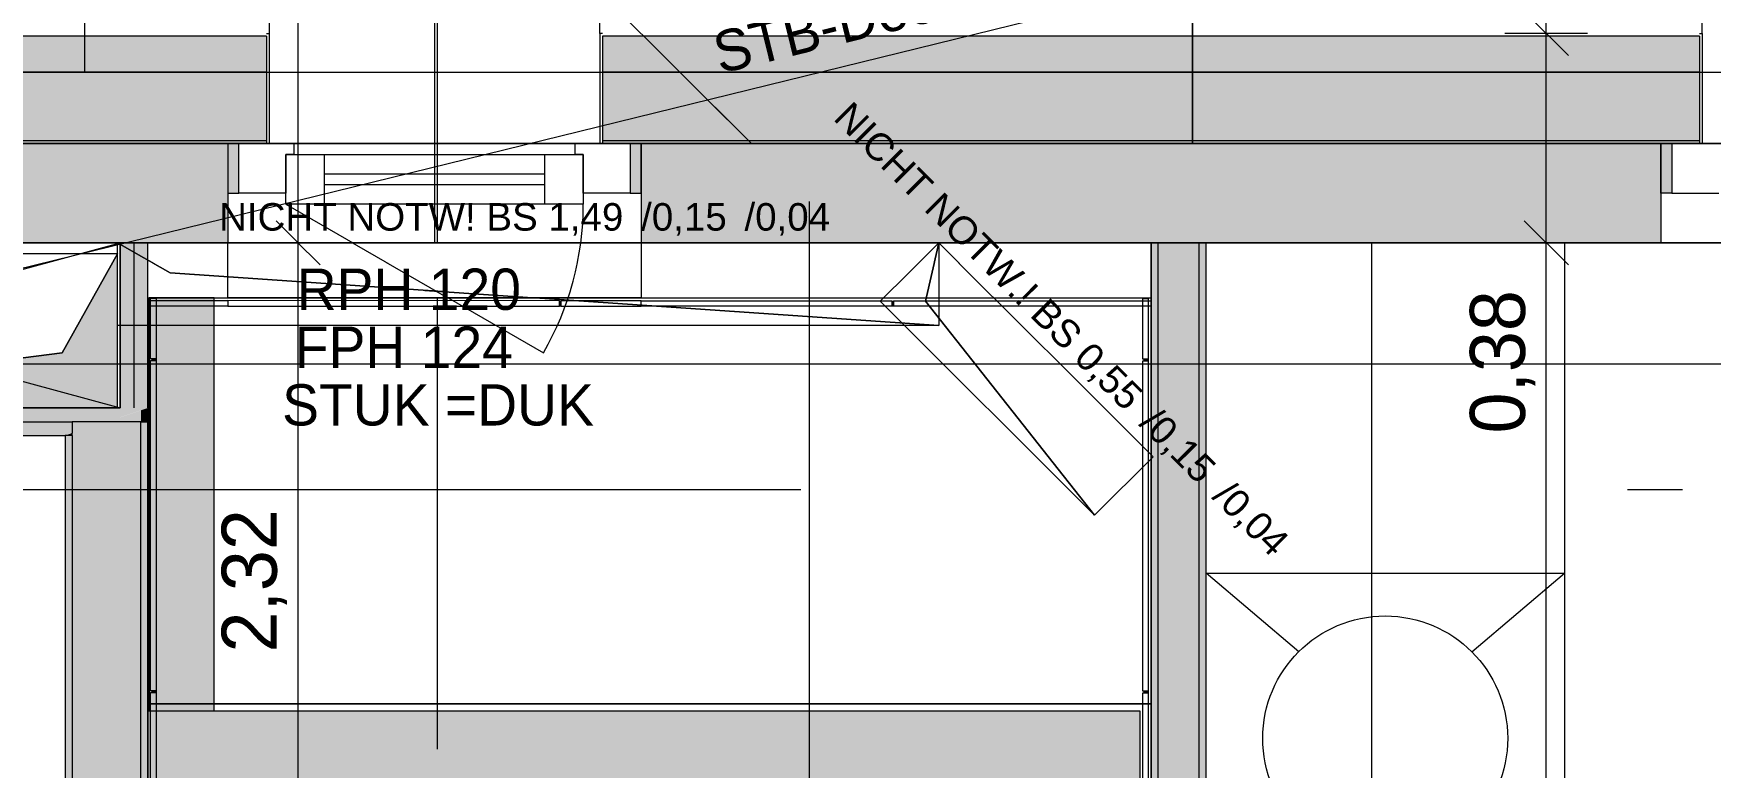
# Model space of a CAD drawing. Header units: metres. Extents: x -3.9 to 83, y -38 to 6.2.
# Drawn here: x 13.593 to 16.635, y -22.628 to -21.295 of the extents above; entities that cross this region are included whole.
import ezdxf

# ---------------------------------------------------------------- set-up
doc = ezdxf.new("R2010")
doc.units = ezdxf.units.M
doc.header["$MEASUREMENT"] = 0
doc.set_wipeout_variables(frame=1)
for name, pattern in [('Achse', [0.004, 0.002, -0.001, 0, -0.001]), ('Baufluchtlinie', [0.013, 0.008, -0.005]), ('Schnittlinie', [0.006, 0.003, -0.0015, 0, -0.0015]), ('Strichlinie eng', [0.002, 0.0015, -0.0005]), ('Untersicht', [0.001, 0.0005, -0.0005]), ('Wipeout_Contour', [1, 0, -1])]:
    doc.linetypes.add(name, pattern=pattern)
for name, color, linetype in [('0._EG PP_2_000 Achsraster', 7, 'Continuous'), ('0._EG PP_2_110 Wand Aussen', 7, 'Continuous'), ('0._EG PP_2_130 Wand Innen', 7, 'Continuous'), ('0._EG PP_2_135 Wand Vorsatzschale', 7, 'Continuous'), ('0._EG PP_2_170 Schachtwände', 7, 'Continuous'), ('0._EG PP_2_210 Decke', 7, 'Continuous'), ('0._EG PP_2_220 Bodenaufbau', 7, 'Continuous'), ('0._EG PP_2_221 Bodenaufbau - Abdichtung', 7, 'Continuous'), ('0._EG PP_2_270 Deckendurchbruchsymbol', 7, 'Continuous'), ('0._EG PP_2_530 Küche', 7, 'Continuous'), ('0._EG PP_2_540 Sanitäreinrichtung', 7, 'Continuous'), ('0._EG PP_2_550 Fliesen', 7, 'Continuous'), ('0._EG PP_2_815 Raumbegrenzung', 7, 'Continuous'), ('0._EG PP_2_851 Marker Schnitt', 7, 'Continuous'), ('0._EG PP_2_950 Polierplan Bemaßung', 7, 'Continuous')]:
    doc.layers.add(name, color=color, linetype=linetype)
doc.styles.add('ERSTELLTER_STIL_1', font='arial.ttf')
doc.styles.add('ERSTELLTER_STIL_2', font='')
doc.styles.get('ERSTELLTER_STIL_2').set_extended_font_data('Eurostile')

msp = doc.modelspace()

# ---------------------------------------------------------------- hatches: boundary and pattern name
at = {"layer": '0._EG PP_2_110 Wand Aussen', "linetype": 'Continuous', "lineweight": 13, "true_color": 0xff6400}
for points in [[(13.8, -21.3), (12.3391, -21.3), (12.3921, -21.365), (13.8, -21.365)], [(13.8, -21.3), (13.8, -21.365), (14.015, -21.365), (14.015, -21.3)], [(14.625, -21.3), (14.625, -21.365), (16.615, -21.365), (16.615, -21.3)], [(12.46, -21.4482), (12.4941, -21.49), (13.8, -21.49), (13.8, -21.365), (12.46, -21.365)], [(13.8, -21.365), (13.8, -21.49), (14.015, -21.49), (14.015, -21.365)], [(14.625, -21.365), (14.625, -21.49), (16.615, -21.49), (16.615, -21.365)], [(13.965, -21.495), (13.945, -21.495), (13.945, -21.585), (13.965, -21.585)], [(14.675, -21.585), (14.695, -21.585), (14.695, -21.495), (14.675, -21.495)], [(16.565, -21.585), (16.565, -21.495), (16.545, -21.495), (16.545, -21.585)]]:
    msp.add_hatch(color=30, dxfattribs=at).paths.add_polyline_path(points)
at = {"layer": '0._EG PP_2_110 Wand Aussen', "linetype": 'Continuous', "lineweight": 0, "true_color": 0x373737}
for points in [[(13.8, -21.49), (12.4941, -21.49), (12.4982, -21.495), (13.8, -21.495)], [(13.8, -21.495), (14.015, -21.495), (14.015, -21.49), (13.8, -21.49)], [(14.625, -21.495), (16.615, -21.495), (16.615, -21.49), (14.625, -21.49)]]:
    msp.add_hatch(color=250, dxfattribs=at).paths.add_polyline_path(points)
at = {"layer": '0._EG PP_2_130 Wand Innen', "linetype": 'Continuous', "lineweight": 13, "true_color": 0xfb02fe}
for points in [[(15.72, -24.1075), (15.72, -21.675), (15.7075, -21.675), (15.7075, -24.1044), (15.71, -24.1075)], [(13.65, -22.025), (13.65, -23.995), (13.6625, -23.995), (13.6625, -22.025)], [(13.7875, -22), (13.7875, -23.995), (13.8, -23.995), (13.8, -22)]]:
    msp.add_hatch(color=6, dxfattribs=at).paths.add_polyline_path(points)
at = {"layer": '0._EG PP_2_130 Wand Innen', "linetype": 'Continuous', "lineweight": 13, "true_color": 0xffaa00}
for points in [[(13.6625, -22.0208), (13.725, -22), (13.6625, -22)], [(13.725, -22), (13.6625, -22.0208), (13.6625, -23.995), (13.7875, -23.995), (13.7875, -22)]]:
    msp.add_hatch(color=40, dxfattribs=at).paths.add_polyline_path(points)
at = {"layer": '0._EG PP_2_170 Schachtwände', "linetype": 'Continuous', "lineweight": 13, "true_color": 0xfb02fe}
for points in [[(13.775, -21.975), (13.775, -21.675), (13.75, -21.675), (13.75, -21.975)], [(12.645, -22), (13.725, -22), (13.8, -21.975), (12.645, -21.975)], [(13.7875, -22), (13.7875, -21.9792), (13.725, -22)], [(13.7875, -21.9792), (13.7875, -22), (13.8, -22), (13.8, -21.975)], [(13.6625, -22), (12.645, -22), (12.645, -22.025), (13.65, -22.025), (13.6625, -22.0208)], [(13.6625, -22.0208), (13.65, -22.025), (13.6625, -22.025)]]:
    msp.add_hatch(color=6, dxfattribs=at).paths.add_polyline_path(points)
at = {"layer": '0._EG PP_2_270 Deckendurchbruchsymbol', "linetype": 'Continuous', "lineweight": 0}
msp.add_hatch(color=8, dxfattribs=at).paths.add_polyline_path([(12.865, -21.975), (13.745, -21.975), (13.745, -21.695), (13.6447, -21.8747)])
at = {"layer": '0._EG PP_2_550 Fliesen', "linetype": 'Continuous', "lineweight": 0, "true_color": 0x3b3b3b}
for points in [[(13.807, -21.886), (13.807, -21.889), (13.815, -21.889), (13.815, -21.886)], [(15.607, -21.8865), (15.607, -21.8895), (15.615, -21.8895), (15.615, -21.8865)], [(13.807, -22.489), (13.807, -22.492), (13.815, -22.492), (13.815, -22.489)], [(15.607, -22.4895), (15.607, -22.4925), (15.615, -22.4925), (15.615, -22.4895)]]:
    msp.add_hatch(color=250, dxfattribs=at).paths.add_polyline_path(points)
at = {"layer": '0._EG PP_2_550 Fliesen', "linetype": 'Continuous', "lineweight": 13, "true_color": 0xe6aba4}
msp.add_hatch(color=21, dxfattribs=at).paths.add_polyline_path([(13.8, -22.525), (13.8, -24), (13.9109, -23.9994), (13.9114, -24.1047), (14.7116, -24.1003), (14.7111, -24), (15.6, -24), (15.6, -22.525)])

# ---------------------------------------------------------------- linework, layer by layer
at = {"layer": '0._EG PP_2_110 Wand Aussen', "color": 7, "linetype": 'Continuous', "lineweight": 13, "ltscale": 1000}
for p, q in [((14.02, -21.255), (14.02, -21.295)), ((14.62, -21.295), (14.62, -21.255)), ((16.62, -21.295), (16.62, -21.255)), ((14.015, -21.295), (14.02, -21.295)), ((14.02, -21.295), (14.02, -21.3)), ((14.02, -21.295), (14.02, -21.3)), ((14.62, -21.295), (14.62, -21.3)), ((14.625, -21.295), (14.62, -21.295)), ((14.62, -21.295), (14.62, -21.3)), ((16.615, -21.295), (16.62, -21.295)), ((16.62, -21.295), (16.62, -21.3)), ((16.62, -21.295), (16.62, -21.3)), ((13.8, -21.3), (12.3391, -21.3)), ((14.015, -21.3), (13.8, -21.3)), ((14.015, -21.3), (14.015, -21.495)), ((14.02, -21.3), (14.02, -21.365)), ((14.02, -21.3), (14.02, -21.365)), ((14.62, -21.3), (14.62, -21.365)), ((14.62, -21.3), (14.62, -21.365)), ((16.615, -21.3), (14.625, -21.3)), ((14.625, -21.3), (14.625, -21.495)), ((16.615, -21.3), (16.615, -21.495)), ((16.62, -21.3), (16.62, -21.365)), ((16.62, -21.3), (16.62, -21.365)), ((14.02, -21.365), (14.02, -21.49)), ((14.02, -21.365), (14.02, -21.49)), ((14.62, -21.365), (14.62, -21.49)), ((14.62, -21.365), (14.62, -21.49)), ((16.62, -21.365), (16.62, -21.49)), ((16.62, -21.365), (16.62, -21.49)), ((13.8, -21.49), (12.4941, -21.49)), ((14.015, -21.49), (13.8, -21.49)), ((14.015, -21.495), (13.945, -21.495)), ((14.015, -21.495), (13.945, -21.495)), ((14.015, -21.495), (13.945, -21.495)), ((13.965, -21.495), (14.065, -21.495)), ((13.965, -21.585), (13.965, -21.495)), ((14.015, -21.495), (14.02, -21.495)), ((14.015, -21.495), (14.02, -21.495)), ((14.015, -21.495), (14.02, -21.495)), ((14.02, -21.49), (14.02, -21.495)), ((14.02, -21.49), (14.02, -21.495)), ((14.065, -21.495), (14.575, -21.495)), ((14.065, -21.495), (14.065, -21.515)), ((14.575, -21.515), (14.575, -21.495)), ((14.575, -21.495), (14.675, -21.495)), ((14.62, -21.49), (14.62, -21.495)), ((14.62, -21.49), (14.62, -21.495)), ((14.625, -21.495), (14.62, -21.495)), ((14.625, -21.495), (14.62, -21.495)), ((14.625, -21.495), (14.62, -21.495)), ((16.615, -21.49), (14.625, -21.49)), ((14.675, -21.495), (14.675, -21.585)), ((16.665, -21.495), (16.565, -21.495)), ((16.565, -21.495), (16.565, -21.585)), ((16.615, -21.495), (16.62, -21.495)), ((16.615, -21.495), (16.62, -21.495)), ((16.615, -21.495), (16.62, -21.495)), ((16.62, -21.49), (16.62, -21.495)), ((16.62, -21.49), (16.62, -21.495)), ((14.065, -21.515), (14.05, -21.515)), ((14.05, -21.515), (14.05, -21.585)), ((14.05, -21.605), (14.05, -21.515)), ((14.05, -21.515), (14.12, -21.515)), ((14.12, -21.515), (14.52, -21.515)), ((14.12, -21.515), (14.12, -21.605)), ((14.52, -21.605), (14.52, -21.515)), ((14.52, -21.515), (14.59, -21.515)), ((14.59, -21.515), (14.575, -21.515)), ((14.59, -21.585), (14.59, -21.515)), ((14.59, -21.515), (14.59, -21.605)), ((14.12, -21.55), (14.52, -21.55)), ((14.52, -21.57), (14.12, -21.57)), ((14.05, -21.585), (13.965, -21.585)), ((14.675, -21.585), (14.59, -21.585)), ((16.565, -21.585), (16.65, -21.585)), ((14.12, -21.605), (14.05, -21.605)), ((14.52, -21.605), (14.12, -21.605)), ((14.59, -21.605), (14.52, -21.605)), ((16.545, -21.675), (17.795, -21.675))]:
    msp.add_line(p, q, dxfattribs=at)
at = {"layer": '0._EG PP_2_110 Wand Aussen', "color": 1, "linetype": 'Baufluchtlinie', "lineweight": 0, "ltscale": 1000}
for p, q in [((13.8, -21.365), (12.46, -21.365)), ((14.015, -21.365), (13.8, -21.365)), ((16.615, -21.365), (14.625, -21.365))]:
    msp.add_line(p, q, dxfattribs=at)
at = {"layer": '0._EG PP_2_110 Wand Aussen', "color": 7, "linetype": 'Continuous', "lineweight": 18, "ltscale": 1000}
for p, q in [((13.8, -21.495), (12.645, -21.495)), ((13.945, -21.495), (13.8, -21.495)), ((13.945, -21.495), (13.945, -21.585)), ((13.945, -21.495), (13.945, -21.585)), ((13.945, -21.495), (13.945, -21.585)), ((14.695, -21.495), (14.625, -21.495)), ((14.695, -21.495), (14.625, -21.495)), ((14.695, -21.495), (14.625, -21.495)), ((16.545, -21.495), (14.695, -21.495)), ((14.695, -21.495), (14.695, -21.585)), ((14.695, -21.495), (14.695, -21.585)), ((14.695, -21.495), (14.695, -21.585)), ((16.545, -21.495), (16.615, -21.495)), ((16.545, -21.495), (16.545, -21.585)), ((16.545, -21.495), (16.545, -21.585)), ((16.545, -21.495), (16.545, -21.585)), ((16.545, -21.495), (16.615, -21.495)), ((16.545, -21.495), (16.615, -21.495)), ((16.545, -21.585), (16.545, -21.675)), ((16.545, -21.585), (16.545, -21.675))]:
    msp.add_line(p, q, dxfattribs=at)
at = {"layer": '0._EG PP_2_110 Wand Aussen', "color": 7, "linetype": 'Continuous', "lineweight": 13, "ltscale": 1000, "flags": 128}
for points in [[(13.965, -21.495), (13.945, -21.495), (13.945, -21.585), (13.965, -21.585)], [(14.675, -21.585), (14.695, -21.585), (14.695, -21.495), (14.675, -21.495)], [(16.565, -21.585), (16.545, -21.585), (16.545, -21.495), (16.565, -21.495)]]:
    msp.add_lwpolyline(points, close=True, dxfattribs=at)
at = {"layer": '0._EG PP_2_110 Wand Aussen', "color": 7, "linetype": 'Continuous', "lineweight": 13, "ltscale": 1000}
msp.add_point((16.545, -21.675), dxfattribs=at)
at = {"layer": '0._EG PP_2_130 Wand Innen', "color": 7, "linetype": 'Continuous', "lineweight": 18, "ltscale": 1000}
for p, q in [((15.7075, -24.0075), (15.7075, -21.675)), ((13.6625, -22.025), (13.65, -22.025)), ((13.6625, -22.025), (13.65, -22.025)), ((13.6625, -22.025), (13.6625, -22.0208)), ((13.6625, -22.025), (13.6625, -22.0208)), ((13.6625, -22.025), (13.6625, -23.995)), ((13.7875, -22), (13.725, -22)), ((13.7875, -22), (13.725, -22)), ((13.7875, -22), (13.8, -22)), ((13.7875, -23.995), (13.7875, -22)), ((13.7875, -22), (13.8, -22))]:
    msp.add_line(p, q, dxfattribs=at)
at = {"layer": '0._EG PP_2_130 Wand Innen', "color": 7, "linetype": 'Continuous', "lineweight": 18, "ltscale": 1000, "flags": 128}
for points in [[(15.72, -21.675), (15.7075, -21.675)], [(15.72, -24.1075), (15.72, -21.675)], [(13.8, -21.975), (13.8, -22)], [(13.65, -22.025), (13.65, -23.995)], [(13.8, -23.995), (13.8, -22)]]:
    msp.add_lwpolyline(points, dxfattribs=at)
at = {"layer": '0._EG PP_2_170 Schachtwände', "color": 7, "linetype": 'Continuous', "lineweight": 18, "ltscale": 1000}
for p, q in [((13.775, -21.975), (13.775, -21.675)), ((12.645, -22), (13.6625, -22)), ((13.6625, -22), (13.6625, -22.0208)), ((13.725, -22), (13.6625, -22)), ((13.6625, -22), (13.6625, -22.0208)), ((13.725, -22), (13.6625, -22))]:
    msp.add_line(p, q, dxfattribs=at)
at = {"layer": '0._EG PP_2_170 Schachtwände', "color": 7, "linetype": 'Continuous', "lineweight": 18, "ltscale": 1000, "flags": 128}
for points in [[(13.75, -21.675), (13.75, -21.975)], [(13.75, -21.975), (12.645, -21.975)], [(12.645, -22.025), (13.65, -22.025)]]:
    msp.add_lwpolyline(points, dxfattribs=at)
at = {"layer": '0._EG PP_2_210 Decke', "color": 8, "linetype": 'Continuous', "lineweight": 13, "ltscale": 1000, "flags": 128}
msp.add_lwpolyline([(0.1831, -14.47), (0.185, -14.9998), (0.185, -21.895), (3.305, -21.895), (3.305, -22.165), (4.905, -22.165), (4.905, -24.32), (7.875, -24.32), (7.875, -23.85), (9.87, -23.85), (9.87, -24.32), (13.0067, -24.32), (12.9484, -23.92), (12.865, -23.92), (12.865, -21.895), (18.7604, -21.895), (18.7621, -21.495), (18.7694, -20.4274), (14.6603, -20.4274), (15.32, -17.3819), (15.32, -14.87), (15.32, -14.47)], close=True, dxfattribs=at)
at = {"layer": '0._EG PP_2_210 Decke', "color": 7, "linetype": 'Continuous', "lineweight": 13, "ltscale": 1000, "true_color": 0xf4f4f4, "flags": 128}
msp.add_lwpolyline([(5.305, -21.495), (0.1844, -21.495), (0.1967, -31.38), (9.535, -31.38), (9.535, -30.88), (12.385, -30.88), (12.385, -29.98), (18.7258, -29.98), (18.7621, -21.495), (12.465, -21.495), (12.465, -24.32), (13.0067, -24.32), (13.2326, -25.87), (9.875, -25.87), (7.875, -25.87), (7.875, -23.92), (5.305, -23.92)], close=True, dxfattribs=at)
at = {"layer": '0._EG PP_2_220 Bodenaufbau', "color": 7, "linetype": 'Continuous', "lineweight": 13, "ltscale": 1000, "true_color": 0xf4f4f4, "flags": 128}
msp.add_lwpolyline([(0.1853, -15.07), (0.185, -14.9998), (0.185, -21.365), (5.435, -21.365), (5.435, -23.79), (7.875, -23.79), (7.875, -23.85), (9.875, -23.85), (9.875, -23.79), (10.035, -23.79), (10.035, -23.68), (10.94, -23.68), (10.94, -23.79), (12.335, -23.79), (12.335, -21.365), (18.463, -21.365), (18.4871, -17.7847), (14.9872, -17.7847), (15.08, -17.3563), (15.08, -14.87), (13.61, -14.87), (13.61, -15.07)], close=True, dxfattribs=at)
at = {"layer": '0._EG PP_2_221 Bodenaufbau - Abdichtung', "color": 171, "linetype": 'Untersicht', "lineweight": 13, "ltscale": 1000, "true_color": 0x6c6cff, "flags": 128}
for points in [[(14.895, -21.495), (13.395, -19.995)], [(13.395, -19.995), (14.895, -21.495)], [(15.695, -20.0637), (15.695, -21.495)], [(15.695, -21.495), (15.695, -20.0637)], [(14.895, -21.495), (12.465, -21.495)], [(15.695, -21.495), (14.895, -21.495)], [(17.045, -21.495), (15.695, -21.495)]]:
    msp.add_lwpolyline(points, dxfattribs=at)
at = {"layer": '0._EG PP_2_270 Deckendurchbruchsymbol', "color": 7, "linetype": 'Strichlinie eng', "lineweight": 13, "ltscale": 1000}
for p, q in [((12.645, -21.975), (13.75, -21.675)), ((12.645, -21.675), (13.75, -21.975))]:
    msp.add_line(p, q, dxfattribs=at)
at = {"layer": '0._EG PP_2_270 Deckendurchbruchsymbol', "color": 7, "linetype": 'Strichlinie eng', "lineweight": 13, "ltscale": 1000, "flags": 128}
msp.add_lwpolyline([(13.75, -21.975), (13.75, -21.675), (12.645, -21.675), (12.645, -21.975)], close=True, dxfattribs=at)
at = {"layer": '0._EG PP_2_270 Deckendurchbruchsymbol', "color": 7, "linetype": 'Continuous', "lineweight": 13, "ltscale": 1000, "flags": 128}
for points in [[(13.6447, -21.8747), (13.745, -21.695), (12.865, -21.695), (12.865, -21.975)], [(12.865, -21.975), (13.745, -21.975), (13.745, -21.695), (13.6447, -21.8747)]]:
    msp.add_lwpolyline(points, close=True, dxfattribs=at)
at = {"layer": '0._EG PP_2_530 Küche', "color": 150, "linetype": 'Strichlinie eng', "lineweight": 13, "ltscale": 1000, "true_color": 0x0f7ffe}
for p, q in [((15.72, -24.12), (15.72, -21.675)), ((15.72, -21.675), (16.02, -21.675)), ((16.02, -21.675), (16.02, -24.12))]:
    msp.add_line(p, q, dxfattribs=at)
at = {"layer": '0._EG PP_2_530 Küche', "color": 150, "linetype": 'Continuous', "lineweight": 13, "ltscale": 1000, "true_color": 0x0f7ffe}
for p, q in [((15.8879, -22.4179), (15.72, -22.275)), ((16.2022, -22.4179), (16.37, -22.275))]:
    msp.add_line(p, q, dxfattribs=at)
at = {"layer": '0._EG PP_2_530 Küche', "color": 150, "linetype": 'Continuous', "lineweight": 13, "ltscale": 1000, "true_color": 0x0f7ffe, "flags": 128}
for points in [[(15.72, -24.12), (15.72, -21.675), (16.37, -21.675), (16.37, -24.12)], [(16.37, -22.275), (16.37, -22.875), (15.72, -22.875), (15.72, -22.275)]]:
    msp.add_lwpolyline(points, close=True, dxfattribs=at)
at = {"layer": '0._EG PP_2_530 Küche', "color": 150, "linetype": 'Continuous', "lineweight": 13, "ltscale": 1000, "true_color": 0x0f7ffe}
msp.add_circle((16.045, -22.575), 0.2222, dxfattribs=at)
at = {"layer": '0._EG PP_2_540 Sanitäreinrichtung', "color": 150, "linetype": 'Continuous', "lineweight": 13, "ltscale": 1000, "true_color": 0x0f7ffe, "flags": 128}
msp.add_lwpolyline([(13.8, -22.675), (15.62, -22.675), (15.62, -21.775), (13.8, -21.775)], close=True, dxfattribs=at)
at = {"layer": '0._EG PP_2_550 Fliesen', "color": 21, "linetype": 'Continuous', "lineweight": 13, "ltscale": 1000, "true_color": 0xe6aba4}
for p, q in [((15.153, -21.7902), (15.15, -21.7902)), ((13.807, -21.886), (13.807, -21.889)), ((13.815, -21.886), (13.807, -21.886)), ((13.815, -21.889), (13.807, -21.889)), ((13.815, -21.886), (13.815, -21.889)), ((15.607, -21.8865), (15.607, -21.8895)), ((15.615, -21.8865), (15.607, -21.8865)), ((15.615, -21.8895), (15.607, -21.8895)), ((15.615, -21.8865), (15.615, -21.8895)), ((13.8, -22.5127), (13.8, -22.5127)), ((14.0005, -22.5127), (13.8, -22.5127)), ((13.8, -22.5127), (14.0005, -22.5127)), ((13.807, -22.489), (13.807, -22.492)), ((13.815, -22.489), (13.807, -22.489)), ((13.815, -22.492), (13.807, -22.492)), ((13.815, -22.489), (13.815, -22.492)), ((14.302, -22.5127), (14.0005, -22.5127)), ((14.0005, -22.5127), (14.302, -22.5127)), ((14.6035, -22.5127), (14.302, -22.5127)), ((14.302, -22.5127), (14.6035, -22.5127)), ((14.905, -22.5127), (14.6035, -22.5127)), ((14.6035, -22.5127), (14.905, -22.5127)), ((15.2065, -22.5127), (14.905, -22.5127)), ((14.905, -22.5127), (15.2065, -22.5127)), ((15.508, -22.5127), (15.2065, -22.5127)), ((15.2065, -22.5127), (15.508, -22.5127)), ((15.62, -22.5127), (15.508, -22.5127)), ((15.508, -22.5127), (15.62, -22.5127)), ((15.607, -22.4895), (15.607, -22.4925)), ((15.615, -22.4895), (15.607, -22.4895)), ((15.615, -22.4925), (15.607, -22.4925)), ((15.615, -22.4895), (15.615, -22.4925))]:
    msp.add_line(p, q, dxfattribs=at)
at = {"layer": '0._EG PP_2_550 Fliesen', "color": 21, "linetype": 'Continuous', "lineweight": 13, "ltscale": 1000, "true_color": 0xe6aba4, "flags": 128}
for points in [[(13.805, -21.889), (13.815, -21.889), (13.815, -22.489), (13.805, -22.489)], [(15.605, -21.8895), (15.615, -21.8895), (15.615, -22.4895), (15.605, -22.4895)], [(13.805, -22.492), (13.815, -22.492), (13.815, -23.092), (13.805, -23.092)], [(15.605, -22.4925), (15.615, -22.4925), (15.615, -23.0925), (15.605, -23.0925)]]:
    msp.add_lwpolyline(points, close=True, dxfattribs=at)
at = {"layer": '0._EG PP_2_550 Fliesen', "color": 8, "linetype": 'Continuous', "lineweight": 13, "ltscale": 1000, "flags": 128}
msp.add_lwpolyline([(13.8, -22.525), (15.6, -22.525), (15.6, -24), (14.7111, -24), (14.7116, -24.1003), (13.9114, -24.1047), (13.9109, -23.9994), (13.8, -24)], close=True, dxfattribs=at)
at = {"layer": '0._EG PP_2_550 Fliesen', "color": 21, "linetype": 'Continuous', "lineweight": 13, "ltscale": 1000, "true_color": 0xe6aba4}
for p in [(13.8, -22.5127), (14.0005, -22.5127), (14.302, -22.5127), (14.6035, -22.5127), (14.905, -22.5127), (15.2065, -22.5127), (15.508, -22.5127), (15.62, -22.5127), (15.62, -22.5127)]:
    msp.add_point(p, dxfattribs=at)
at = {"layer": '0._EG PP_2_815 Raumbegrenzung', "color": 8, "linetype": 'Continuous', "lineweight": 13, "ltscale": 1000, "flags": 128}
msp.add_lwpolyline([(15.13, -15.07), (15.13, -16.64), (13.685, -16.64), (13.685, -21.365)], dxfattribs=at)
at = {"layer": '0._EG PP_2_851 Marker Schnitt', "color": 7, "linetype": 'Schnittlinie', "lineweight": 13, "ltscale": 1000}
for p, q in [((14.325, 4.805), (14.325, -35.645)), ((5.8845, -22.1233), (19.85, -22.1233))]:
    msp.add_line(p, q, dxfattribs=at)
at = {"layer": '0._EG PP_2_950 Polierplan Bemaßung', "color": 6, "linetype": 'Continuous', "lineweight": 13, "ltscale": 1000, "true_color": 0xfb02fe}
for p, q in [((16.3372, -21.295), (16.3372, -15.07)), ((16.2972, -21.255), (16.3772, -21.335)), ((16.4122, -21.295), (16.2622, -21.295)), ((16.3372, -21.675), (16.3372, -21.295)), ((16.2972, -21.635), (16.3772, -21.715)), ((16.4122, -21.675), (16.2622, -21.675)), ((16.3372, -24.12), (16.3372, -21.675))]:
    msp.add_line(p, q, dxfattribs=at)

# ---------------------------------------------------------------- texts
at = {"layer": '0._EG PP_2_110 Wand Aussen', "color": 7, "linetype": 'Continuous', "lineweight": 13, "char_height": 0.075, "attachment_point": 9, "style": 'ERSTELLTER_STIL_2'}
for s, insert in [('\\A1;{\\pqr;\\pt0;\\fEurostile|b0|i0|c0|p0;\\W1.000000;FPH 124}', (14.4623, -21.9022)), ('\\A1;{\\pqr;\\pt0;\\fEurostile|b0|i0|c0|p0;\\W1.000000;STUK =DUK}', (14.6092, -22.008))]:
    msp.add_mtext(s, dxfattribs=dict(at, insert=insert))
at = {"layer": '0._EG PP_2_950 Polierplan Bemaßung', "color": 76, "linetype": 'Continuous', "lineweight": 13, "true_color": 0x3f7f02, "insert": (14.8489, -21.4139), "char_height": 0.075, "attachment_point": 4, "rotation": 13.8184, "style": 'ERSTELLTER_STIL_2'}
msp.add_mtext('\\A1;{\\pql;\\fEurostile|b0|i0|c0|p0;\\W1.000000;\\fEurostile|b0|i0|c0|p0;\\W1.000000;\\fEurostile|b0|i0|c0|p0;\\W1.000000;STB-Decke\\fEurostile|b0|i0|c0|p0;\\W1.000000;\\A1{\\H.66x;\\S^  ;}\\fEurostile|b0|i0|c0|p0;\\W1.000000;\\fEurostile|b0|i0|c0|p0;\\W1.000000;\\P\\pql;\\fEurostile|b0|i0|c0|p0;\\W1.000000;\\fEurostile|b0|i0|c0|p0;\\W1.000000;\\fEurostile|b0|i0|c0|p0;\\W1.000000;\\fEurostile|b0|i0|c0|p0;\\W1.000000;\\A1{\\H.66x;\\S^  ;}\\fEurostile|b0|i0|c0|p0;\\W1.000000;\\fEurostile|b0|i0|c0|p0;\\W1.000000;}', dxfattribs=at)
at = {"layer": '0._EG PP_2_950 Polierplan Bemaßung', "color": 6, "linetype": 'Continuous', "lineweight": 13, "true_color": 0xfb02fe, "char_height": 0.1, "width": 0.306373, "attachment_point": 7, "rotation": 90, "style": 'ERSTELLTER_STIL_2'}
for s, insert in [('\\A1;{\\pql;\\fEurostile|b0|i0|c0|p0;\\W1.000000;0,38}', (16.3172, -22.0214)), ('\\A1;{\\pql;\\fEurostile|b0|i0|c0|p0;\\W1.000000;2,32}', (14.0525, -22.4192))]:
    msp.add_mtext(s, dxfattribs=dict(at, insert=insert))

# ---------------------------------------------------------------- next in the draw order: wipeouts: each hides what was drawn before it
at = {"color": 254, "linetype": 'Wipeout_Contour', "lineweight": 0, "ltscale": 103.86258}
msp.add_wipeout([(14.695, -21.675), (13.8, -21.675), (13.8, -21.7125), (14.695, -21.7125)], dxfattribs=at).dxf.layer = '0._EG PP_2_135 Wand Vorsatzschale'
at = {"color": 254, "linetype": 'Wipeout_Contour', "lineweight": 0, "ltscale": 104.112907}
msp.add_wipeout([(13.8, -21.775), (14.695, -21.775), (14.695, -21.7625), (13.8, -21.7625)], dxfattribs=at).dxf.layer = '0._EG PP_2_135 Wand Vorsatzschale'

# ---------------------------------------------------------------- next in the draw order: hatches: boundary and pattern name
at = {"layer": '0._EG PP_2_110 Wand Aussen', "linetype": 'Continuous', "lineweight": 13, "true_color": 0x3f7f02}
for points in [[(12.645, -21.675), (13.8, -21.675), (13.8, -21.495), (12.645, -21.495)], [(13.8, -21.675), (13.945, -21.675), (13.945, -21.585), (13.945, -21.495), (13.8, -21.495)]]:
    msp.add_hatch(color=76, dxfattribs=at).paths.add_polyline_path(points)
at = {"layer": '0._EG PP_2_550 Fliesen', "linetype": 'Continuous', "lineweight": 0, "true_color": 0x3b3b3b}
msp.add_hatch(color=250, dxfattribs=at).paths.add_polyline_path([(14.5465, -21.7822), (14.5465, -21.7902), (14.5495, -21.7902), (14.5495, -21.7822)])

# ---------------------------------------------------------------- next in the draw order: linework, layer by layer
at = {"layer": '0._EG PP_2_110 Wand Aussen', "color": 7, "linetype": 'Continuous', "lineweight": 13, "ltscale": 1000}
msp.add_line((14.32, -20.8937), (14.32, -21.675), dxfattribs=at)
at = {"layer": '0._EG PP_2_110 Wand Aussen', "color": 7, "linetype": 'Continuous', "lineweight": 18, "ltscale": 1000}
msp.add_line((13.945, -21.585), (13.945, -21.675), dxfattribs=at)
msp.add_line((13.945, -21.585), (13.945, -21.675), dxfattribs=at)
at = {"layer": '0._EG PP_2_110 Wand Aussen', "color": 7, "linetype": 'Continuous', "lineweight": 18, "ltscale": 1000, "flags": 128}
for points in [[(12.645, -21.675), (13.8, -21.675)], [(13.8, -21.675), (13.945, -21.675)]]:
    msp.add_lwpolyline(points, dxfattribs=at)
at = {"layer": '0._EG PP_2_135 Wand Vorsatzschale', "color": 7, "linetype": 'Continuous', "lineweight": 18, "ltscale": 1000, "flags": 128}
msp.add_lwpolyline([(14.695, -21.675), (13.8, -21.675)], dxfattribs=at)
at = {"layer": '0._EG PP_2_170 Schachtwände', "color": 7, "linetype": 'Continuous', "lineweight": 18, "ltscale": 1000, "flags": 128}
msp.add_lwpolyline([(13.8, -21.675), (13.75, -21.675)], dxfattribs=at)
at = {"layer": '0._EG PP_2_550 Fliesen', "color": 21, "linetype": 'Continuous', "lineweight": 13, "ltscale": 1000, "true_color": 0xe6aba4}
for p, q in [((14.5465, -21.7822), (14.5465, -21.7902)), ((14.5495, -21.7822), (14.5465, -21.7822)), ((14.5495, -21.7822), (14.5495, -21.7902)), ((14.5495, -21.7902), (14.5465, -21.7902))]:
    msp.add_line(p, q, dxfattribs=at)
at = {"layer": '0._EG PP_2_550 Fliesen', "color": 21, "linetype": 'Continuous', "lineweight": 13, "ltscale": 1000, "true_color": 0xe6aba4, "flags": 128}
for points in [[(13.945, -21.78), (13.945, -21.79), (13.8, -21.79), (13.8, -21.78)], [(13.945, -21.78), (13.945, -21.79), (14.5465, -21.7902), (14.5465, -21.7802)]]:
    msp.add_lwpolyline(points, close=True, dxfattribs=at)
at = {"layer": '0._EG PP_2_950 Polierplan Bemaßung', "color": 6, "linetype": 'Continuous', "lineweight": 13, "ltscale": 1000, "true_color": 0xfb02fe}
for p, q in [((14.0725, -21.675), (14.0725, -16.64)), ((14.1475, -21.675), (13.9975, -21.675))]:
    msp.add_line(p, q, dxfattribs=at)

# ---------------------------------------------------------------- next in the draw order: wipeouts: each hides what was drawn before it
at = {"color": 254, "linetype": 'Wipeout_Contour', "lineweight": 0, "ltscale": 104.009059}
msp.add_wipeout([(13.8, -21.7625), (14.695, -21.7625), (14.695, -21.7125), (13.8, -21.7125)], dxfattribs=at).dxf.layer = '0._EG PP_2_135 Wand Vorsatzschale'

# ---------------------------------------------------------------- next in the draw order: hatches: boundary and pattern name
at = {"layer": '0._EG PP_2_170 Schachtwände', "linetype": 'Continuous', "lineweight": 13, "true_color": 0xfb02fe}
msp.add_hatch(color=6, dxfattribs=at).paths.add_polyline_path([(13.8, -21.975), (13.8, -21.675), (13.775, -21.675), (13.775, -21.975)])
at = {"layer": '0._EG PP_2_550 Fliesen', "linetype": 'Continuous', "lineweight": 13, "true_color": 0xe6aba4}
msp.add_hatch(color=21, dxfattribs=at).paths.add_polyline_path([(13.8023, -22.525), (13.92, -22.525), (13.92, -21.775), (13.8023, -21.775)])

# ---------------------------------------------------------------- next in the draw order: linework, layer by layer
at = {"layer": '0._EG PP_2_110 Wand Aussen', "color": 8, "linetype": 'Strichlinie eng', "lineweight": 0, "ltscale": 1000}
msp.add_line((14.05, -21.605), (14.5177, -21.875), dxfattribs=at)
at = {"layer": '0._EG PP_2_110 Wand Aussen', "color": 7, "linetype": 'Continuous', "lineweight": 13, "ltscale": 1000}
msp.add_line((13.945, -21.775), (13.945, -21.675), dxfattribs=at)
at = {"layer": '0._EG PP_2_110 Wand Aussen', "color": 8, "linetype": 'Strichlinie eng', "lineweight": 0, "ltscale": 1000}
msp.add_arc((14.05, -21.605), 0.54, 330, 0, dxfattribs=at)
at = {"layer": '0._EG PP_2_135 Wand Vorsatzschale', "color": 7, "linetype": 'Continuous', "lineweight": 18, "ltscale": 1000, "flags": 128}
for points in [[(13.8, -21.7125), (13.8, -21.675)], [(13.8, -21.7625), (13.8, -21.7125)], [(13.8, -21.775), (13.8, -21.7625)], [(13.8, -21.775), (14.695, -21.775)]]:
    msp.add_lwpolyline(points, dxfattribs=at)
at = {"layer": '0._EG PP_2_170 Schachtwände', "color": 7, "linetype": 'Continuous', "lineweight": 18, "ltscale": 1000, "flags": 128}
msp.add_lwpolyline([(13.8, -21.975), (13.8, -21.675)], dxfattribs=at)
at = {"layer": '0._EG PP_2_550 Fliesen', "color": 8, "linetype": 'Continuous', "lineweight": 13, "ltscale": 1000, "flags": 128}
msp.add_lwpolyline([(13.8023, -22.525), (13.92, -22.525), (13.92, -21.775), (13.8023, -21.775)], close=True, dxfattribs=at)
at = {"layer": '0._EG PP_2_550 Fliesen', "color": 21, "linetype": 'Continuous', "lineweight": 13, "ltscale": 1000, "true_color": 0xe6aba4, "flags": 128}
msp.add_lwpolyline([(13.805, -21.7755), (13.815, -21.7755), (13.815, -21.886), (13.805, -21.886)], close=True, dxfattribs=at)
at = {"layer": '0._EG PP_2_950 Polierplan Bemaßung', "color": 6, "linetype": 'Continuous', "lineweight": 13, "ltscale": 1000, "true_color": 0xfb02fe}
for p, q in [((14.0325, -21.635), (14.1125, -21.715)), ((14.0725, -23.995), (14.0725, -21.675))]:
    msp.add_line(p, q, dxfattribs=at)

# ---------------------------------------------------------------- next in the draw order: texts
at = {"layer": '0._EG PP_2_110 Wand Aussen', "color": 7, "linetype": 'Continuous', "lineweight": 13, "insert": (14.4769, -21.798), "char_height": 0.075, "attachment_point": 9, "style": 'ERSTELLTER_STIL_2'}
msp.add_mtext('\\A1;{\\pqr;\\pt0;\\fEurostile|b0|i0|c0|p0;\\W1.000000;RPH 120}', dxfattribs=at)

# ---------------------------------------------------------------- next in the draw order: wipeouts: each hides what was drawn before it
at = {"color": 254, "linetype": 'Wipeout_Contour', "lineweight": 0, "ltscale": 105.904801}
msp.add_wipeout([(15.62, -21.675), (14.695, -21.675), (14.695, -21.7125), (15.62, -21.7125)], dxfattribs=at).dxf.layer = '0._EG PP_2_135 Wand Vorsatzschale'

# ---------------------------------------------------------------- next in the draw order: hatches: boundary and pattern name
at = {"layer": '0._EG PP_2_110 Wand Aussen', "linetype": 'Continuous', "lineweight": 13, "true_color": 0x3f7f02}
msp.add_hatch(color=76, dxfattribs=at).paths.add_polyline_path([(14.695, -21.495), (14.695, -21.585), (14.695, -21.675), (16.545, -21.675), (16.545, -21.585), (16.545, -21.495)])

# ---------------------------------------------------------------- next in the draw order: linework, layer by layer
at = {"layer": '0._EG PP_2_110 Wand Aussen', "color": 7, "linetype": 'Continuous', "lineweight": 18, "ltscale": 1000}
msp.add_line((14.695, -21.585), (14.695, -21.675), dxfattribs=at)
msp.add_line((14.695, -21.585), (14.695, -21.675), dxfattribs=at)
at = {"layer": '0._EG PP_2_110 Wand Aussen', "color": 7, "linetype": 'Continuous', "lineweight": 18, "ltscale": 1000, "flags": 128}
msp.add_lwpolyline([(14.695, -21.675), (16.545, -21.675)], dxfattribs=at)
at = {"layer": '0._EG PP_2_130 Wand Innen', "color": 7, "linetype": 'Continuous', "lineweight": 18, "ltscale": 1000, "flags": 128}
for points in [[(15.6325, -21.675), (15.62, -21.675)], [(15.7075, -21.675), (15.6325, -21.675)]]:
    msp.add_lwpolyline(points, dxfattribs=at)
at = {"layer": '0._EG PP_2_135 Wand Vorsatzschale', "color": 7, "linetype": 'Continuous', "lineweight": 18, "ltscale": 1000, "flags": 128}
msp.add_lwpolyline([(15.62, -21.675), (14.695, -21.675)], dxfattribs=at)

# ---------------------------------------------------------------- next in the draw order: texts
at = {"layer": '0._EG PP_2_270 Deckendurchbruchsymbol', "color": 1, "linetype": 'Continuous', "lineweight": 0, "insert": (14.4899, -21.6676), "char_height": 0.05, "attachment_point": 8, "style": 'ERSTELLTER_STIL_1'}
msp.add_mtext('\\A1;{\\pqc;\\pt0;\\fArial|b0|i0|c0|p0;\\W1.000000;NICHT NOTW! BS 1,49\\fArial|b0|i0|c0|p0;\\W1.000000;\\A1{\\H.66x;\\S^  ;}\\fArial|b0|i0|c0|p0;\\W1.000000; /0,15\\fArial|b0|i0|c0|p0;\\W1.000000;\\A1{\\H.66x;\\S^  ;}\\fArial|b0|i0|c0|p0;\\W1.000000; /0,04\\fArial|b0|i0|c0|p0;\\W1.000000;\\A1{\\H.66x;\\S^  ;}}', dxfattribs=at)

# ---------------------------------------------------------------- next in the draw order: wipeouts: each hides what was drawn before it
at = {"color": 254, "linetype": 'Wipeout_Contour', "lineweight": 0, "ltscale": 106.150306}
msp.add_wipeout([(14.695, -21.775), (15.62, -21.775), (15.62, -21.7625), (14.695, -21.7625)], dxfattribs=at).dxf.layer = '0._EG PP_2_135 Wand Vorsatzschale'

# ---------------------------------------------------------------- next in the draw order: hatches: boundary and pattern name
at = {"layer": '0._EG PP_2_550 Fliesen', "linetype": 'Continuous', "lineweight": 0, "true_color": 0x3b3b3b}
msp.add_hatch(color=250, dxfattribs=at).paths.add_polyline_path([(15.153, -21.7822), (15.15, -21.7822), (15.15, -21.7902), (15.153, -21.7902)])

# ---------------------------------------------------------------- next in the draw order: linework, layer by layer
at = {"layer": '0._EG PP_2_550 Fliesen', "color": 21, "linetype": 'Continuous', "lineweight": 13, "ltscale": 1000, "true_color": 0xe6aba4}
for p, q in [((15.153, -21.7822), (15.15, -21.7822)), ((15.15, -21.7822), (15.15, -21.7902)), ((15.153, -21.7822), (15.153, -21.7902))]:
    msp.add_line(p, q, dxfattribs=at)
at = {"layer": '0._EG PP_2_550 Fliesen', "color": 21, "linetype": 'Continuous', "lineweight": 13, "ltscale": 1000, "true_color": 0xe6aba4, "flags": 128}
for points in [[(14.5495, -21.7802), (14.5495, -21.7902), (14.695, -21.7902), (14.695, -21.7802)], [(15.15, -21.7802), (15.15, -21.7902), (14.695, -21.7902), (14.695, -21.7802)], [(15.62, -21.7802), (15.62, -21.7902), (15.153, -21.7902), (15.153, -21.7802)]]:
    msp.add_lwpolyline(points, close=True, dxfattribs=at)

# ---------------------------------------------------------------- next in the draw order: wipeouts: each hides what was drawn before it
at = {"color": 254, "linetype": 'Wipeout_Contour', "lineweight": 0, "ltscale": 106.048468}
msp.add_wipeout([(14.695, -21.7625), (15.62, -21.7625), (15.62, -21.7125), (14.695, -21.7125)], dxfattribs=at).dxf.layer = '0._EG PP_2_135 Wand Vorsatzschale'

# ---------------------------------------------------------------- next in the draw order: hatches: boundary and pattern name
at = {"layer": '0._EG PP_2_130 Wand Innen', "linetype": 'Continuous', "lineweight": 13, "true_color": 0xfb02fe}
msp.add_hatch(color=6, dxfattribs=at).paths.add_polyline_path([(15.6325, -23.995), (15.6325, -21.675), (15.62, -21.675), (15.62, -23.995)])
at = {"layer": '0._EG PP_2_130 Wand Innen', "linetype": 'Continuous', "lineweight": 13, "true_color": 0xffaa00}
msp.add_hatch(color=40, dxfattribs=at).paths.add_polyline_path([(15.7075, -24.0075), (15.7075, -21.675), (15.6325, -21.675), (15.6325, -24.0075)])

# ---------------------------------------------------------------- next in the draw order: linework, layer by layer
at = {"layer": '0._EG PP_2_000 Achsraster', "color": 5, "linetype": 'Achse', "lineweight": 0, "ltscale": 1000}
msp.add_line((15, 3), (15, -36), dxfattribs=at)
at = {"layer": '0._EG PP_2_110 Wand Aussen', "color": 7, "linetype": 'Continuous', "lineweight": 13, "ltscale": 1000}
for p, q in [((14.695, -21.675), (14.695, -21.775)), ((14.695, -21.775), (13.945, -21.775))]:
    msp.add_line(p, q, dxfattribs=at)
at = {"layer": '0._EG PP_2_130 Wand Innen', "color": 7, "linetype": 'Continuous', "lineweight": 18, "ltscale": 1000}
msp.add_line((15.6325, -21.675), (15.6325, -23.995), dxfattribs=at)
at = {"layer": '0._EG PP_2_130 Wand Innen', "color": 7, "linetype": 'Continuous', "lineweight": 18, "ltscale": 1000, "flags": 128}
msp.add_lwpolyline([(15.62, -21.675), (15.62, -23.995)], dxfattribs=at)
at = {"layer": '0._EG PP_2_135 Wand Vorsatzschale', "color": 7, "linetype": 'Continuous', "lineweight": 18, "ltscale": 1000, "flags": 128}
for points in [[(15.62, -21.7125), (15.62, -21.675)], [(15.62, -21.7625), (15.62, -21.7125)], [(14.695, -21.775), (15.62, -21.775)], [(15.62, -21.775), (15.62, -21.7625)]]:
    msp.add_lwpolyline(points, dxfattribs=at)
at = {"layer": '0._EG PP_2_220 Bodenaufbau', "color": 7, "linetype": 'Continuous', "lineweight": 13, "ltscale": 1000, "true_color": 0xf4f4f4, "flags": 128}
for points in [[(0.1846, -14.87), (0.185, -21.495), (5.305, -21.495), (5.305, -23.92), (7.875, -23.92), (7.875, -23.81), (9.895, -23.81), (9.895, -23.92), (10.085, -23.92), (10.085, -23.68), (10.895, -23.68), (10.895, -23.92), (12.465, -23.92), (12.465, -21.495), (18.4632, -21.495), (18.4737, -19.8717), (14.5965, -19.8717), (15.14, -17.3627), (15.14, -14.87)], [(0.3646, -21.675), (0.3765, -31.2), (9.355, -31.2), (9.355, -30.7), (12.205, -30.7), (12.205, -29.8), (18.5466, -29.8), (18.5814, -21.675), (12.645, -21.675), (12.645, -24.1), (10.05, -24.1), (10.05, -25.6), (11.19, -25.6), (11.19, -26.05), (7.695, -26.05), (7.695, -24.1), (5.125, -24.1), (5.125, -21.675)]]:
    msp.add_lwpolyline(points, close=True, dxfattribs=at)
at = {"layer": '0._EG PP_2_270 Deckendurchbruchsymbol', "color": 1, "linetype": 'Continuous', "lineweight": 0, "ltscale": 1000, "flags": 128}
for points in [[(13.8404, -21.7295), (13.7449, -21.675), (15.2349, -21.675), (15.2349, -21.825)], [(15.2349, -21.825), (13.7449, -21.825), (13.7449, -21.675), (13.8404, -21.7295)], [(15.5177, -22.17), (15.1288, -21.781), (15.2349, -21.675), (15.2109, -21.781)], [(15.2109, -21.781), (15.2349, -21.675), (15.6238, -22.0639), (15.5177, -22.17)]]:
    msp.add_lwpolyline(points, close=True, dxfattribs=at)
at = {"layer": '0._EG PP_2_550 Fliesen', "color": 21, "linetype": 'Continuous', "lineweight": 13, "ltscale": 1000, "true_color": 0xe6aba4, "flags": 128}
msp.add_lwpolyline([(15.605, -21.776), (15.615, -21.776), (15.615, -21.8865), (15.605, -21.8865)], close=True, dxfattribs=at)
at = {"layer": '0._EG PP_2_950 Polierplan Bemaßung', "color": 76, "linetype": 'Continuous', "lineweight": 13, "ltscale": 1000, "true_color": 0x3f7f02}
msp.add_line((12.865, -21.895), (18.8206, -20.4301), dxfattribs=at)

# ---------------------------------------------------------------- next in the draw order: texts
at = {"layer": '0._EG PP_2_270 Deckendurchbruchsymbol', "color": 1, "linetype": 'Continuous', "lineweight": 0, "insert": (15.4346, -21.8642), "char_height": 0.05, "attachment_point": 8, "rotation": 315, "style": 'ERSTELLTER_STIL_1'}
msp.add_mtext('\\A1;{\\pqc;\\pt0;\\fArial|b0|i0|c0|p0;\\W1.000000;NICHT NOTW.! BS 0,55\\fArial|b0|i0|c0|p0;\\W1.000000;\\A1{\\H.66x;\\S^  ;}\\fArial|b0|i0|c0|p0;\\W1.000000; /0,15\\fArial|b0|i0|c0|p0;\\W1.000000;\\A1{\\H.66x;\\S^  ;}\\fArial|b0|i0|c0|p0;\\W1.000000; /0,04\\fArial|b0|i0|c0|p0;\\W1.000000;\\A1{\\H.66x;\\S^  ;}}', dxfattribs=at)

doc.saveas('drawing.dxf')
